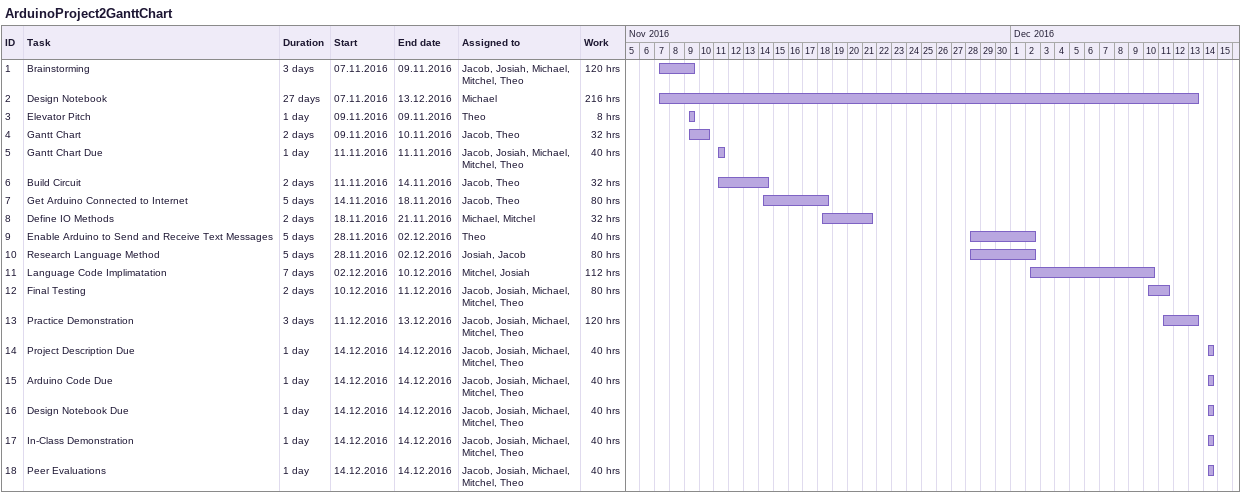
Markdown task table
ArduinoProject2GanttChart

| ID | Task | Duration | Start | Finish | Resources | Work (h) |
|---|---|---|---|---|---|---|
| 1 | Brainstorming | 3d | 2016-11-07 | 2016-11-09 | Jacob, Josiah, Michael, Mitchel, Theo | 120 |
| 2 | Design Notebook | 27d | 2016-11-07 | 2016-12-13 | Michael | 216 |
| 3 | Elevator Pitch | 1d | 2016-11-09 | 2016-11-09 | Theo | 8 |
| 4 | Gantt Chart | 2d | 2016-11-09 | 2016-11-10 | Jacob, Theo | 32 |
| 5 | Gantt Chart Due | 1d | 2016-11-11 | 2016-11-11 | Jacob, Josiah, Michael, Mitchel, Theo | 40 |
| 6 | Build Circuit | 2d | 2016-11-11 | 2016-11-14 | Jacob, Theo | 32 |
| 7 | Get Arduino Connected to Internet | 5d | 2016-11-14 | 2016-11-18 | Jacob, Theo | 80 |
| 8 | Define IO Methods | 2d | 2016-11-18 | 2016-11-21 | Michael, Mitchel | 32 |
| 9 | Enable Arduino to Send and Receive Text Messages | 5d | 2016-11-28 | 2016-12-02 | Theo | 40 |
| 10 | Research Language Method | 5d | 2016-11-28 | 2016-12-02 | Josiah, Jacob | 80 |
| 11 | Language Code Implimatation | 7d | 2016-12-02 | 2016-12-10 | Mitchel, Josiah | 112 |
| 12 | Final Testing | 2d | 2016-12-10 | 2016-12-11 | Jacob, Josiah, Michael, Mitchel, Theo | 80 |
| 13 | Practice Demonstration | 3d | 2016-12-11 | 2016-12-13 | Jacob, Josiah, Michael, Mitchel, Theo | 120 |
| 14 | Project Description Due | 1d | 2016-12-14 | 2016-12-14 | Jacob, Josiah, Michael, Mitchel, Theo | 40 |
| 15 | Arduino Code Due | 1d | 2016-12-14 | 2016-12-14 | Jacob, Josiah, Michael, Mitchel, Theo | 40 |
| 16 | Design Notebook Due | 1d | 2016-12-14 | 2016-12-14 | Jacob, Josiah, Michael, Mitchel, Theo | 40 |
| 17 | In-Class Demonstration | 1d | 2016-12-14 | 2016-12-14 | Jacob, Josiah, Michael, Mitchel, Theo | 40 |
| 18 | Peer Evaluations | 1d | 2016-12-14 | 2016-12-14 | Jacob, Josiah, Michael, Mitchel, Theo | 40 |
